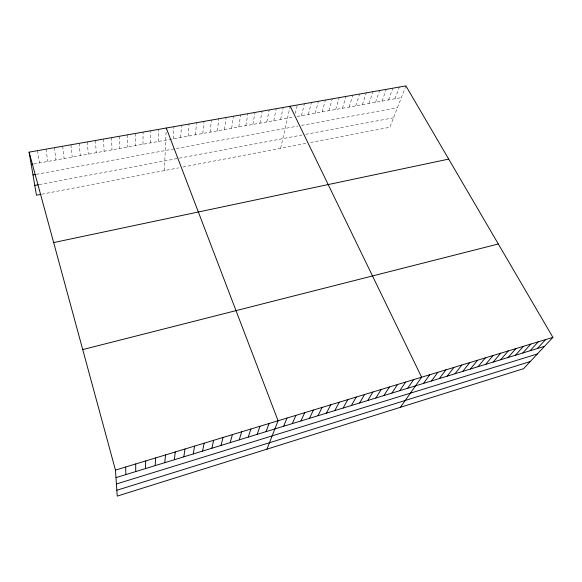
<?xml version="1.0" encoding="UTF-8"?>
<svg xmlns="http://www.w3.org/2000/svg" width="582" height="582" viewBox="0 0 582 582"><rect width="100%" height="100%" fill="white"/><g stroke="black" fill="none" stroke-linecap="round" stroke-linejoin="round"><path stroke-width="0.44" stroke-dasharray="2.91 2.18" d="M142.976 144.271L143.099 132.099M150.607 142.888L150.876 130.732M158.195 141.521L158.602 129.371M164.35 170.621L166.248 128.891M173.232 138.807L173.923 126.68M180.682 137.461L181.511 125.348M188.095 136.123L189.055 124.017M195.457 134.791L196.563 122.7M202.783 133.474L204.02 121.391M210.066 132.158L211.433 120.088M217.304 130.848L218.803 118.793M224.507 129.553L226.129 117.506M231.658 128.258L233.411 116.225M238.78 126.971L240.65 114.945M245.851 125.697L247.852 113.679M252.886 124.424L255.011 112.421M259.885 123.166L262.126 111.169M266.84 121.907L269.204 109.925M273.758 120.656L276.239 108.689M280.633 119.419L283.238 107.459M280.633 148.257L289.996 107.095M295.292 113.512L297.315 104.986M301.447 115.658L304.401 103.742M308.373 114.407L311.443 102.505M315.262 113.163L318.441 101.268M322.115 111.926L325.403 100.046M328.925 110.696L332.322 98.831M335.69 109.474L339.204 97.623M342.427 108.259L346.05 96.416M349.12 107.052L352.852 95.222M355.777 105.851L359.611 94.029M362.404 104.658L366.34 92.851M368.981 103.465L373.026 91.672M375.528 102.287L379.675 90.508M382.039 101.108L386.288 89.344M388.514 99.944L392.865 88.188M394.96 98.78L399.398 87.038M405.901 85.896L389.896 127.247L308.897 142.823M41.708 194.206L178.601 167.878M183.017 167.027L307.252 143.136M39.234 184.567L178.463 158.311M179.271 158.166L302.284 134.966M305.63 134.34L393.57 117.753M36.259 174.345L298.064 126.032M301.483 125.406L397.462 107.692M33.691 163.993L293.604 117.077M297.096 116.444L401.362 97.623M37.575 150.651L39.503 162.945M46 149.174L47.76 161.454M54.366 147.704L55.959 159.977M62.689 146.242L64.115 158.508M70.953 144.787L72.212 157.038M79.167 143.339L80.265 155.59M87.329 141.906L88.275 154.143M95.448 140.48L96.226 152.71M103.509 139.062L104.142 151.276M111.526 137.65L111.999 149.858M119.492 136.253L119.812 148.446M127.407 134.857L127.582 147.05M135.279 133.474L135.3 145.653"/><path stroke-width="0.87" d="M145.493 468.575L145.711 460.937M155.183 465.607L155.641 457.925M164.808 462.661L165.492 454.935M174.353 459.736L175.262 451.967M183.832 456.834L184.967 449.02M193.239 453.953L194.592 446.103M202.572 451.094L204.151 443.2M211.848 448.249L213.63 440.327M221.044 445.434L223.044 437.468M230.181 442.633L232.385 434.63M239.246 439.854L241.661 431.822M248.252 437.097L250.864 429.029M257.186 434.361L260.001 426.257M266.061 431.64L269.073 423.5M266.949 449.151L278.072 420.771L166.285 128.025M283.616 426.264L287.006 418.058M292.302 423.601L295.882 415.366M300.923 420.961L304.692 412.696M309.486 418.334L313.429 410.041M317.99 415.73L322.115 407.407M326.429 413.147L330.729 404.796M334.81 410.579L339.291 402.198M343.14 408.026L347.789 399.616M351.404 405.494L356.22 397.055M359.611 402.977L364.594 394.516M367.766 400.481L372.917 391.992M375.863 398.001L381.174 389.489M383.909 395.534L389.373 387.001M391.89 393.09L397.521 384.527M399.827 390.66L405.603 382.076M407.706 388.245L413.635 379.639M400.416 407.298L421.615 377.216L290.192 106.237M423.536 383.393L429.771 374.743M431.488 380.955L437.875 372.284M439.388 378.54L445.921 369.839M447.231 376.132L453.909 367.417M455.022 373.746L461.846 365.009M462.755 371.374L469.725 362.615M470.445 369.024L477.546 360.243M478.077 366.682L485.315 357.886M485.657 364.361L493.034 355.544M493.187 362.055L500.695 353.223M500.666 359.763L508.304 350.91M508.093 357.486L515.863 348.618M515.477 355.224L523.371 346.341M522.803 352.983L530.828 344.078M530.093 350.75L538.234 341.83M537.324 348.531L545.596 339.597M552.9 337.378L523.574 368.675L117.229 496.104L115.462 470.111L29.1 152.142L405.901 85.896L552.9 337.378L115.462 470.111M116.829 490.262L530.238 361.56M116.407 483.984L537.353 353.965M115.971 477.626L544.512 346.334M82.724 349.578L498.308 243.989M53.66 242.57L448.693 159.104M40.835 194.373L36.455 195.217L29.1 152.142M34.782 185.403L38.339 184.734M32.992 174.949L35.444 174.498M31.202 164.444L32.861 164.146M125.625 467.033L125.887 474.585M135.708 463.97L135.73 471.573"/></g></svg>
